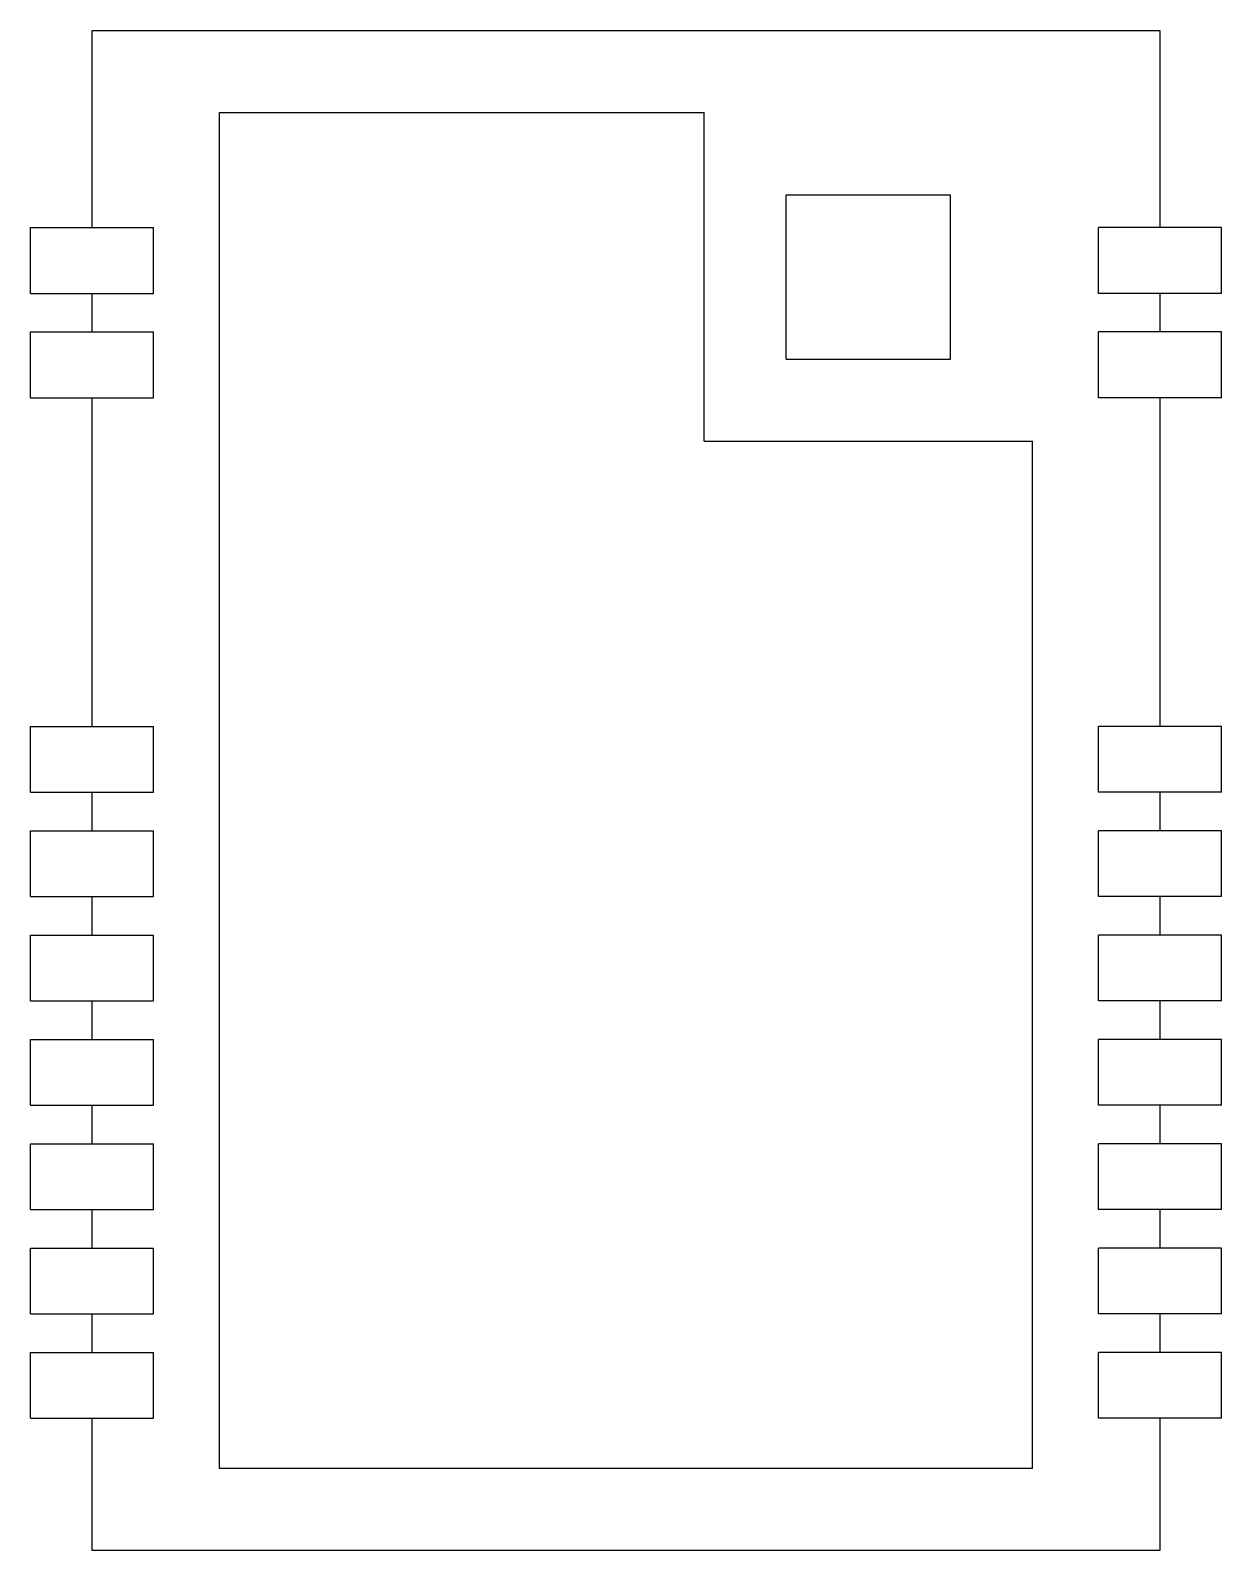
# Model space of a CAD drawing. Extents: x -7.3 to 7.3, y -9.3 to 9.3.
import ezdxf

# ---------------------------------------------------------------- set-up
doc = ezdxf.new("R2010")
doc.units = 0
doc.layers.add('粗实线层', color=7, linetype='CONTINUOUS')

msp = doc.modelspace()

# ---------------------------------------------------------------- linework, layer by layer
at = {"layer": '粗实线层'}
for p, q in [((-6.5, 9.25), (6.5, 9.25)), ((6.5, 9.25), (6.5, 6.85)), ((-6.5, 6.85), (-6.5, 9.25)), ((-4.95, 8.25), (0.95, 8.25)), ((-4.95, -8.25), (-4.95, 8.25)), ((0.95, 4.25), (0.95, 8.25)), ((1.95, 5.25), (1.95, 7.25)), ((1.95, 7.25), (3.95, 7.25)), ((3.95, 5.25), (3.95, 7.25)), ((-7.25, 6.85), (-5.75, 6.85)), ((-7.25, 6.05), (-7.25, 6.85)), ((-5.75, 6.05), (-5.75, 6.85)), ((7.25, 6.85), (5.75, 6.85)), ((5.75, 6.05), (5.75, 6.85)), ((7.25, 6.05), (7.25, 6.85)), ((-7.25, 6.05), (-5.75, 6.05)), ((-6.5, 5.58), (-6.5, 6.05)), ((7.25, 6.05), (5.75, 6.05)), ((6.5, 6.05), (6.5, 5.58)), ((-7.25, 5.58), (-5.75, 5.58)), ((-7.25, 4.78), (-7.25, 5.58)), ((-5.75, 4.78), (-5.75, 5.58)), ((7.25, 5.58), (5.75, 5.58)), ((5.75, 4.78), (5.75, 5.58)), ((7.25, 4.78), (7.25, 5.58)), ((1.95, 5.25), (3.95, 5.25)), ((-7.25, 4.78), (-5.75, 4.78)), ((-6.5, 0.78), (-6.5, 4.78)), ((7.25, 4.78), (5.75, 4.78)), ((6.5, 4.78), (6.5, 0.78)), ((0.95, 4.25), (4.95, 4.25)), ((4.95, -8.25), (4.95, 4.25)), ((-7.25, 0.78), (-5.75, 0.78)), ((-7.25, -0.02), (-7.25, 0.78)), ((-5.75, -0.02), (-5.75, 0.78)), ((7.25, 0.78), (5.75, 0.78)), ((5.75, -0.02), (5.75, 0.78)), ((7.25, -0.02), (7.25, 0.78)), ((-7.25, -0.02), (-5.75, -0.02)), ((-6.5, -0.49), (-6.5, -0.02)), ((7.25, -0.02), (5.75, -0.02)), ((6.5, -0.02), (6.5, -0.49)), ((-7.25, -0.49), (-5.75, -0.49)), ((-7.25, -1.29), (-7.25, -0.49)), ((-5.75, -1.29), (-5.75, -0.49)), ((7.25, -0.49), (5.75, -0.49)), ((5.75, -1.29), (5.75, -0.49)), ((7.25, -1.29), (7.25, -0.49)), ((-7.25, -1.29), (-5.75, -1.29)), ((-6.5, -1.76), (-6.5, -1.29)), ((7.25, -1.29), (5.75, -1.29)), ((6.5, -1.29), (6.5, -1.76)), ((-7.25, -1.76), (-5.75, -1.76)), ((-7.25, -2.56), (-7.25, -1.76)), ((-5.75, -2.56), (-5.75, -1.76)), ((7.25, -1.76), (5.75, -1.76)), ((5.75, -2.56), (5.75, -1.76)), ((7.25, -2.56), (7.25, -1.76)), ((-7.25, -2.56), (-5.75, -2.56)), ((-6.5, -3.03), (-6.5, -2.56)), ((7.25, -2.56), (5.75, -2.56)), ((6.5, -2.56), (6.5, -3.03)), ((-7.25, -3.03), (-5.75, -3.03)), ((-7.25, -3.83), (-7.25, -3.03)), ((-5.75, -3.83), (-5.75, -3.03)), ((7.25, -3.03), (5.75, -3.03)), ((5.75, -3.83), (5.75, -3.03)), ((7.25, -3.83), (7.25, -3.03)), ((-7.25, -3.83), (-5.75, -3.83)), ((-6.5, -4.3), (-6.5, -3.83)), ((7.25, -3.83), (5.75, -3.83)), ((6.5, -3.83), (6.5, -4.3)), ((-7.25, -4.3), (-5.75, -4.3)), ((-7.25, -5.1), (-7.25, -4.3)), ((-5.75, -5.1), (-5.75, -4.3)), ((7.25, -4.3), (5.75, -4.3)), ((5.75, -5.1), (5.75, -4.3)), ((7.25, -5.1), (7.25, -4.3)), ((-7.25, -5.1), (-5.75, -5.1)), ((-6.5, -5.57), (-6.5, -5.1)), ((7.25, -5.1), (5.75, -5.1)), ((6.5, -5.1), (6.5, -5.57)), ((-7.25, -5.57), (-5.75, -5.57)), ((-7.25, -6.37), (-7.25, -5.57)), ((-5.75, -6.37), (-5.75, -5.57)), ((7.25, -5.57), (5.75, -5.57)), ((5.75, -6.37), (5.75, -5.57)), ((7.25, -6.37), (7.25, -5.57)), ((-7.25, -6.37), (-5.75, -6.37)), ((-6.5, -6.84), (-6.5, -6.37)), ((7.25, -6.37), (5.75, -6.37)), ((6.5, -6.37), (6.5, -6.84)), ((-7.25, -6.84), (-5.75, -6.84)), ((-7.25, -7.64), (-7.25, -6.84)), ((-5.75, -7.64), (-5.75, -6.84)), ((7.25, -6.84), (5.75, -6.84)), ((5.75, -7.64), (5.75, -6.84)), ((7.25, -7.64), (7.25, -6.84)), ((-7.25, -7.64), (-5.75, -7.64)), ((-6.5, -9.25), (-6.5, -7.64)), ((7.25, -7.64), (5.75, -7.64)), ((6.5, -7.64), (6.5, -9.25)), ((4.95, -8.25), (-4.95, -8.25)), ((6.5, -9.25), (-6.5, -9.25))]:
    msp.add_line(p, q, dxfattribs=at)

doc.saveas('drawing.dxf')
